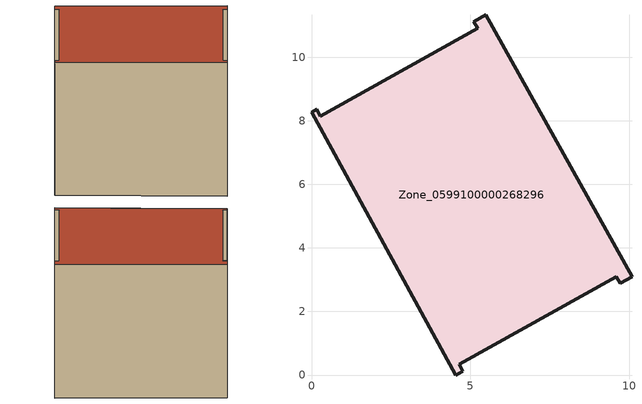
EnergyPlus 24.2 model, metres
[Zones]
Zone_0599100000268296
 floor ground (C_G): 5.48,11.33 10.08,3.1 9.71,2.89 9.59,3.1 4.64,0.34 4.76,0.13 4.54,0 0,8.27 0.16,8.36 0.28,8.15 5.23,10.91 5.11,11.12 z0
 wall outside (C_F): 4.54,0 4.76,0.13 4.64,0.34 9.59,3.1 9.71,2.89 10.08,3.1 5.48,11.33 5.11,11.12 5.23,10.91 0.28,8.15 0.16,8.36 0,8.27 4.54,0 z0:8.36
 roof outside (C_R): 0.28,8.15 0.16,8.36 0,8.27 4.54,0 4.76,0.13 4.64,0.34 9.59,3.1 9.71,2.89 10.08,3.1 5.48,11.33 5.11,11.12 5.23,10.91 z8.36
[BUILDING]
Pand.0599100000268296: North Axis=0; Terrain=City; Loads Convergence Tolerance Value=0.04; Temperature Convergence Tolerance Value=0.4; Solar Distribution=FullExterior; Maximum Number of Warmup Days=25; Minimum Number of Warmup Days=1
[Site:Location]
Rotterdam.The.Hague.AP_ZH_NLD Design_Conditions: Latitude=51.96; Longitude=4.45; Time Zone=1; Elevation=-4.5
[SITE:GROUNDTEMPERATURE:BUILDINGSURFACE]
18, 18, 18, 18, 18, 18, 18, 18, 18, 18, 18, 18
[MATERIAL] Thermal Absorptance=0.9; Solar Absorptance=0.7; Visible Absorptance=0.7
Name | Roughness | Thickness | Conductivity | Density | Specific Heat
G.TC.1965-1974 | MediumSmooth | 0.15 | 0.882353 | 540 | 1210
F.TC.1965-1974 | Rough | 0.3 | 0.697674 | 1920 | 840
R.TC.1965-1974 | MediumRough | 0.2 | 0.232558 | 1500 | 1000
[CONSTRUCTION]
C_G: G.TC.1965-1974
C_F: F.TC.1965-1974
C_R: R.TC.1965-1974
[ZONE]
Zone_0599100000268296: Type=1; Multiplier=1; Ceiling Height=Autocalculate; Volume=Autocalculate; Floor Area=autocalculate; Part of Total Floor Area=Yes
[ZONEINFILTRATION:DESIGNFLOWRATE]
Infil_Zone_0599100000268296: Zone or ZoneList or Space or SpaceList=Zone_0599100000268296; Schedule=AlwaysOn; Design Flow Rate Calculation Method=Flow/Area; Flow Rate per Floor Area=0.003; Constant Term Coefficient=1; Temperature Term Coefficient=0; Velocity Term Coefficient=0; Velocity Squared Term Coefficient=0
[HVACTEMPLATE:ZONE:IDEALLOADSAIRSYSTEM]
Zone_0599100000268296: Maximum Heating Supply Air Temperature=50; Minimum Cooling Supply Air Temperature=13; Maximum Heating Supply Air Humidity Ratio=0.0156; Minimum Cooling Supply Air Humidity Ratio=0.0077; Heating Limit=NoLimit; Cooling Limit=NoLimit; Dehumidification Control Type=ConstantSensibleHeatRatio; Cooling Sensible Heat Ratio=0.7; Dehumidification Setpoint=60; Humidification Control Type=None; Humidification Setpoint=30; Outdoor Air Method=None; Outdoor Air Flow Rate per Person=0.00944; Outdoor Air Flow Rate per Zone Floor Area=0; Outdoor Air Flow Rate per Zone=0; Demand Controlled Ventilation Type=None; Outdoor Air Economizer Type=NoEconomizer; Heat Recovery Type=None; Sensible Heat Recovery Effectiveness=0.7; Latent Heat Recovery Effectiveness=0.65
[ZONECONTROL:THERMOSTAT]
ThermostatControl_Zone_0599100000268296: Zone or ZoneList=Zone_0599100000268296; Control Type Schedule=DualSetpointControlType; Control 1=Thermostat_Zone_0599100000268296; Temperature Difference Between Cutout And Setpoint=0
[THERMOSTATSETPOINT:DUALSETPOINT]
Thermostat_Zone_0599100000268296: Heating Setpoint Temperature Schedule=HeatingSetpoint_Zone_0599100000268296; Cooling Setpoint Temperature Schedule=CoolingSetpoint_Zone_0599100000268296
[SCHEDULE:COMPACT]
HeatingSetpoint_Zone_0599100000268296: Through: 12/31, For: AllDays, Until: 24:00, 21
CoolingSetpoint_Zone_0599100000268296: Through: 12/31, For: AllDays, Until: 24:00, 24
DualSetpointControlType: Through: 12/31, For: AllDays, Until: 24:00, 4
AlwaysOn: Through: 12/31, For: AllDays, Until: 24:00, 1
